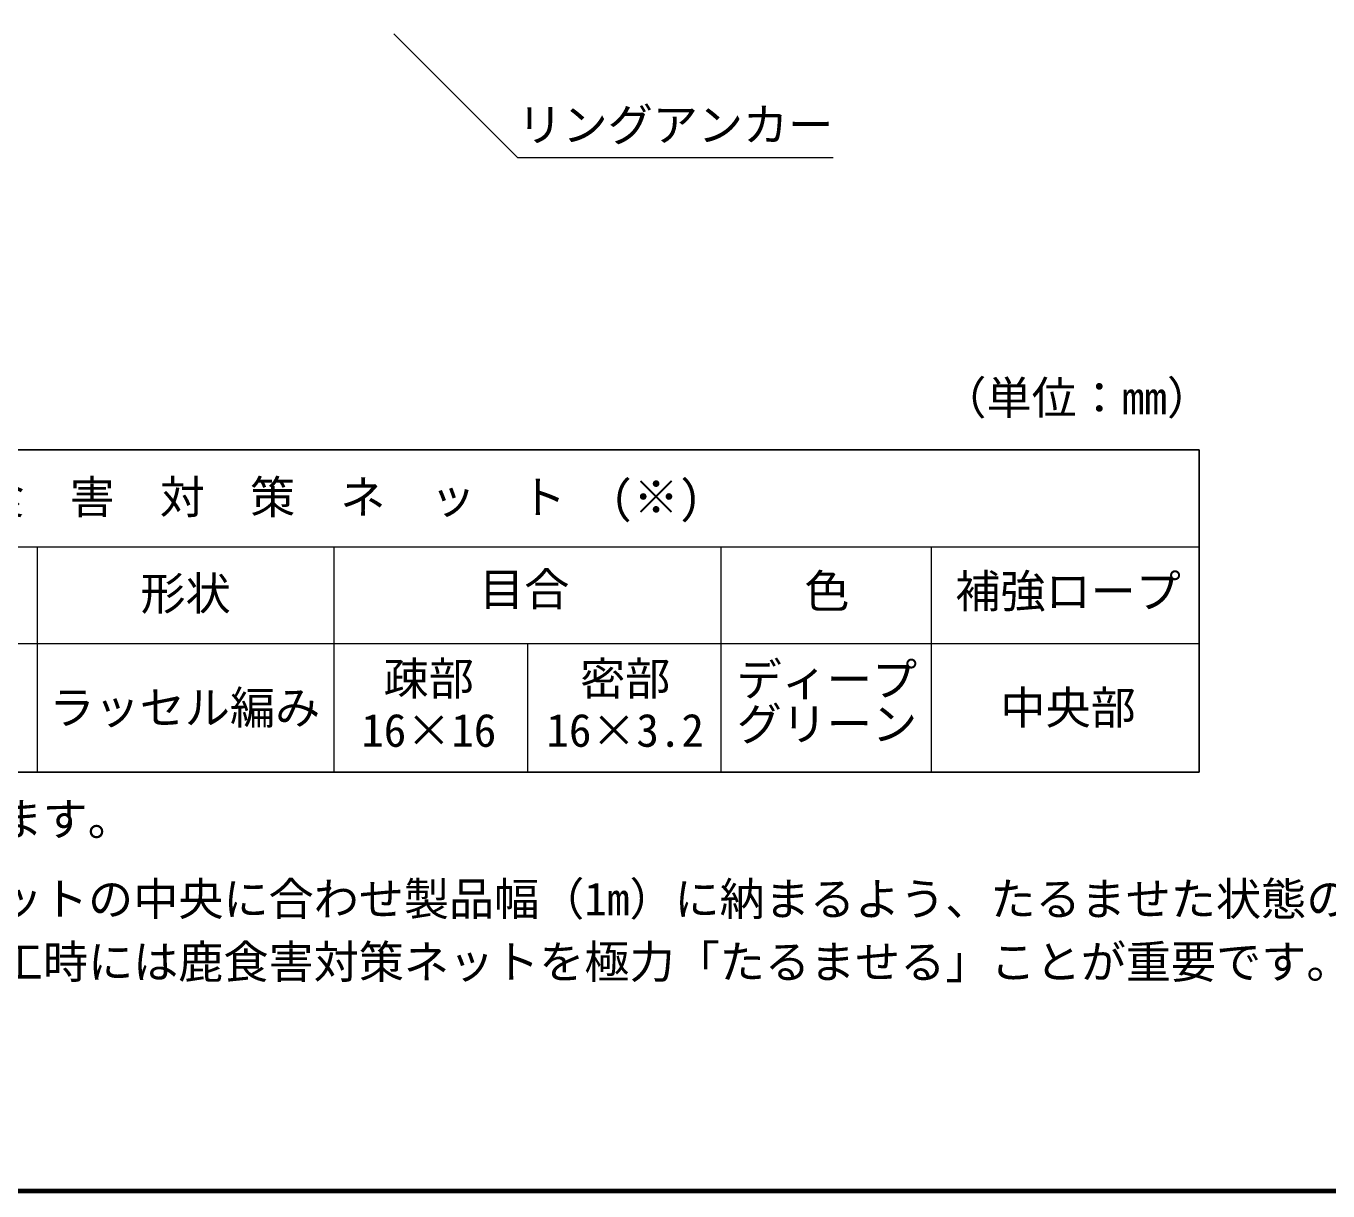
# Model space of a CAD drawing. Units: millimetres, scale not verified. Extents: x 200 to 8200, y 200 to 5838.
# Drawn here: x 2618 to 4638, y 200 to 2007 of the extents above; entities that cross this region are included whole.
import ezdxf
from ezdxf.enums import TextEntityAlignment as Align

# ---------------------------------------------------------------- set-up
doc = ezdxf.new("R2010")
doc.units = ezdxf.units.MM
doc.header["$LTSCALE"] = 20
for name, color, linetype, lineweight in [('C-MTR-FRAM', 5, 'Continuous', 25), ('C-MTR-LINE', 5, 'Continuous', 13), ('C-STR-HTXT', 1, 'Continuous', 13), ('C-TTL', 2, 'Continuous', 70)]:
    doc.layers.add(name, color=color, linetype=linetype, lineweight=lineweight)
doc.layers.add('C-MTR-TXT', color=5, linetype='Continuous')
doc.styles.add('ＭＳ ゴシック', font='')
doc.styles.get('ＭＳ ゴシック').set_extended_font_data('MS Gothic')

msp = doc.modelspace()

# ---------------------------------------------------------------- linework, layer by layer
at = {"layer": 'C-MTR-FRAM'}
for p, q in [((490.09, 1349.45), (4438.09, 1349.45)), ((4438.09, 1349.45), (4438.09, 849.45)), ((490.09, 849.45), (4438.09, 849.45))]:
    msp.add_line(p, q, dxfattribs=at)
at = {"layer": 'C-MTR-LINE'}
for p, q in [((1781.09, 1199.45), (4438.09, 1199.45)), ((2635.21, 1199.45), (2635.21, 849.45)), ((3095.59, 1199.45), (3095.59, 849.45)), ((3695.59, 1199.45), (3695.59, 849.45)), ((4022.24, 1199.45), (4022.24, 849.45)), ((490.09, 1049.45), (4438.09, 1049.45)), ((3395.59, 1049.45), (3395.59, 849.45))]:
    msp.add_line(p, q, dxfattribs=at)
at = {"layer": 'C-STR-HTXT'}
for p, q in [((3188.54, 1995.2), (3380.19, 1802.94)), ((3380.19, 1802.94), (3870.19, 1802.94))]:
    msp.add_line(p, q, dxfattribs=at)
at = {"layer": 'C-TTL'}
msp.add_lwpolyline([(200, 200), (8200, 200), (8200, 5740), (200, 5740)], close=True, dxfattribs=at)

# ---------------------------------------------------------------- texts
at = {"layer": 'C-MTR-TXT', "style": 'ＭＳ ゴシック'}
for s, p in [('（単位：mm）', (4037.89, 1389.45)), ('鹿\u3000食\u3000害\u3000対\u3000策\u3000ネ\u3000ッ\u3000ト\u3000(※)', (2405.38, 1235.3)), ('※ネット幅1.5mを製品幅1mに合わせて、折りたたんで装着しています。', (544.06, 735.76)), ('施工の注意点：鹿食害対策ネットは、中央の黒色ロープを植生マットの中央に合わせ製品幅（1m）に納まるよう、たるませた状態のままで打設してください。', (544.06, 611.97)), ('\u3000\u3000\u3000\u3000\u3000\u3000\u3000鹿食害対策ネットの中で植物が生育するため、施工時には鹿食害対策ネットを極力「たるませる」ことが重要です。', (544.06, 514.35))]:
    msp.add_text(s, height=51.32, dxfattribs=at).set_placement(p, align=Align.BOTTOM_LEFT)
for s, p in [('形状', (2865.4, 1085.81)), ('目合', (3390.72, 1092.45)), ('色', (3860.3, 1089.45)), ('補強ロープ', (4234.45, 1089.45)), ('疎部', (3242.65, 953.83)), ('密部', (3547.34, 953.83)), ('ディープ', (3860.3, 952.45)), ('グリーン', (3860.3, 883.45)), ('16×16', (3242.65, 873.61)), ('16×3.2', (3547.34, 873.61))]:
    msp.add_text(s, height=51.32, dxfattribs=at).set_placement(p, align=Align.BOTTOM_CENTER)
for s, p in [('ラッセル編み', (2864.22, 949.86)), ('中央部', (4234.45, 949.86))]:
    msp.add_text(s, height=51.32, dxfattribs=at).set_placement(p, align=Align.MIDDLE_CENTER)
at = {"layer": 'C-STR-HTXT', "color": 7, "style": 'ＭＳ ゴシック'}
msp.add_text('リングアンカー', height=51.32, dxfattribs=at).set_placement((3380.19, 1812.94), align=Align.BOTTOM_LEFT)

doc.saveas('drawing.dxf')
